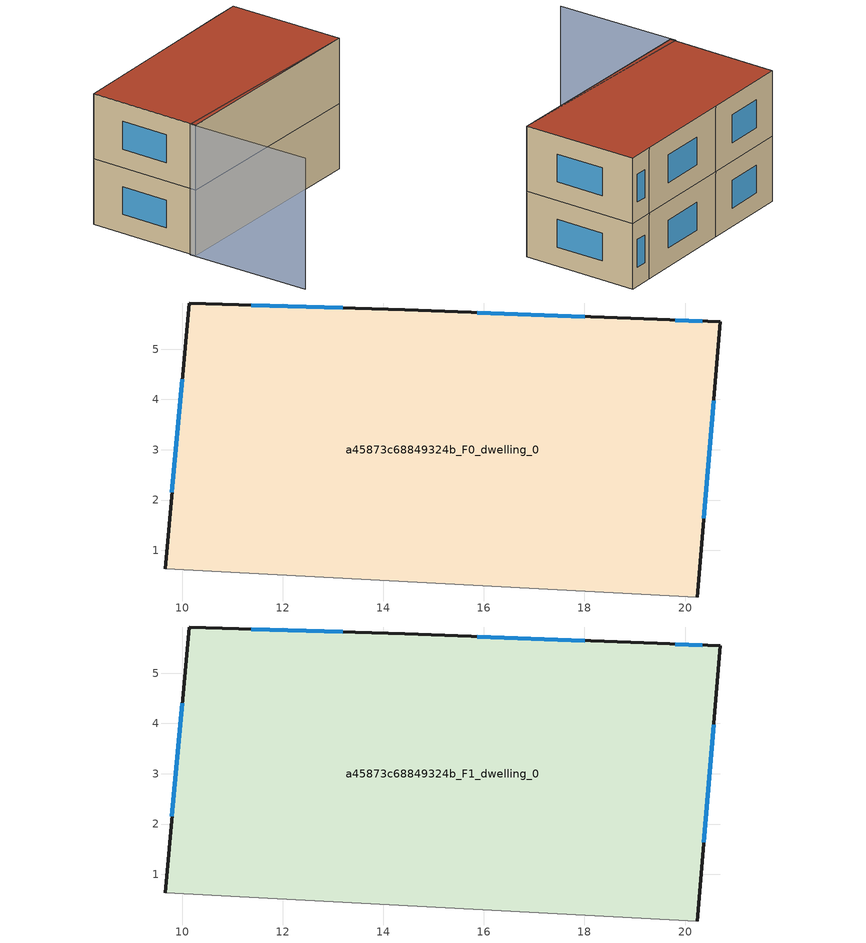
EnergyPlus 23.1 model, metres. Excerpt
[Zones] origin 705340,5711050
a45873c68849324b_F0_dwelling_0
 floor ground (EU_floor_Construction): 20.7,5.55 20.24,0.07 9.65,0.63 10.14,5.92 14.42,5.78 19.44,5.59 z0
 wall outside (EU_wall_Construction): 20.24,0.07 20.7,5.55 19.44,5.59 14.42,5.78 10.14,5.92 9.65,0.63 z0:3
 wall adiabatic (EU_wall_Construction): 9.65,0.63 20.24,0.07 z0:3
 window (EU_Window_Construction): 10,4.4 9.79,2.15 / 13.19,5.82 11.37,5.88 / 18,5.65 15.86,5.73 / 20.34,5.56 19.81,5.58 / 20.37,1.64 20.57,3.97 z0.86:2.14
a45873c68849324b_F1_dwelling_0
 floor to a45873c68849324b_F0_dwelling_0 (EU_floor_Construction): 20.7,5.55 20.24,0.07 9.65,0.63 10.13,5.92 14.42,5.78 19.44,5.59 z3
 wall outside (EU_wall_Construction): 20.24,0.07 20.7,5.55 19.44,5.59 14.42,5.78 10.14,5.92 9.65,0.63 z3:6
 wall adiabatic (EU_wall_Construction): 9.65,0.63 20.24,0.07 z3:6
 window (EU_Window_Construction): 10,4.4 9.79,2.15 / 13.19,5.82 11.37,5.88 / 18,5.65 15.86,5.73 / 20.34,5.56 19.81,5.58 / 20.37,1.64 20.57,3.97 z3.86:5.14
 roof outside (EU_roof_Construction): 20.24,0.07 20.7,5.55 19.44,5.59 14.42,5.78 10.14,5.92 9.65,0.63 z6
shading: 9.17,-5.02 9.62,0.87 / 9.62,0.87 20.24,0.07 z0:6
[Building]
EU S2 Campaign: North Axis=0; Terrain=City; Solar Distribution=FullExterior
[Site:Location]
London: Latitude=51.5; Longitude=-0.5; Time Zone=0; Elevation=25
[SizingPeriod:WeatherFileDays]
AnnualSizingPeriod: Begin Month=1; Begin Day of Month=1; End Month=12; End Day of Month=31; Day of Week for Start Day=Monday; Use Weather File Daylight Saving Period=No; Use Weather File Rain and Snow Indicators=No
[MATERIAL]
EU_InternalMass_Material: Roughness=MediumRough; Thickness=0.1; Conductivity=1; Density=1800; Specific Heat=900; Thermal Absorptance=0.9; Solar Absorptance=0.7; Visible Absorptance=0.7
[MATERIAL:NOMASS] Roughness=MediumRough; Thermal Absorptance=0.9; Solar Absorptance=0.7; Visible Absorptance=0.7
Name | Thermal Resistance
EU_wall_NoMass | 3.33993
EU_roof_NoMass | 5.24846
EU_floor_NoMass | 4.08214
[WINDOWMATERIAL:SIMPLEGLAZINGSYSTEM]
EU_Window_SimpleGlazing: UFactor=1.72386; Solar Heat Gain Coefficient=0.72; Visible Transmittance=0.72
[CONSTRUCTION]
EU_wall_Construction: EU_wall_NoMass
EU_roof_Construction: EU_roof_NoMass
EU_floor_Construction: EU_floor_NoMass
EU_Window_Construction: EU_Window_SimpleGlazing
EU_InternalMass_Construction: EU_InternalMass_Material
[ZONE] Type=1; Multiplier=1; Ceiling Height=autocalculate; Volume=171.652; Floor Area=autocalculate; Part of Total Floor Area=Yes
a45873c68849324b_F0_dwelling_0; a45873c68849324b_F1_dwelling_0
[INTERNALMASS] Construction=EU_InternalMass_Construction; Surface Area=57.2174
Name | Zone or ZoneList
a45873c68849324b_F0_dwelling_0_EU_InternalMass | a45873c68849324b_F0_dwelling_0
a45873c68849324b_F1_dwelling_0_EU_InternalMass | a45873c68849324b_F1_dwelling_0
[OTHEREQUIPMENT] Fuel Type=Electricity; Design Level Calculation Method=Watts/Area; Power per Zone Floor Area=1; Fraction Latent=0; Fraction Radiant=0; Fraction Lost=0; Carbon Dioxide Generation Rate=0; EndUse Subcategory=EU_Step8_InternalGains
Name | Zone or ZoneList or Space or SpaceList | Schedule
EU_Step8_InternalGain_a45873c68849324b_F0_dwelling_0_f000 | a45873c68849324b_F0_dwelling_0 | EU_Step8_GainSchedule_a45873c68849324b_F0_dwelling_0_f000
EU_Step8_InternalGain_a45873c68849324b_F1_dwelling_0_f000 | a45873c68849324b_F1_dwelling_0 | EU_Step8_GainSchedule_a45873c68849324b_F1_dwelling_0_f000
[ZONEVENTILATION:DESIGNFLOWRATE] Schedule=EU_AlwaysOn; Design Flow Rate Calculation Method=AirChanges/Hour; Air Changes per Hour=0.453648; Ventilation Type=Natural; Fan Pressure Rise=0; Fan Total Efficiency=1; Constant Term Coefficient=1; Temperature Term Coefficient=0; Velocity Term Coefficient=0; Velocity Squared Term Coefficient=0; Minimum Indoor Temperature=-100; Maximum Indoor Temperature=100; Delta Temperature=-100; Minimum Outdoor Temperature=-100; Maximum Outdoor Temperature=100; Maximum Wind Speed=40
Name | Zone or ZoneList or Space or SpaceList
EU_ConstantAir_a45873c68849324b_F0_dwelling_0 | a45873c68849324b_F0_dwelling_0
EU_ConstantAir_a45873c68849324b_F1_dwelling_0 | a45873c68849324b_F1_dwelling_0
[HVACTEMPLATE:THERMOSTAT] Constant Heating Setpoint=20; Constant Cooling Setpoint=50
EU_HeatOnly_a45873c68849324b_F0_dwelling_0; EU_HeatOnly_a45873c68849324b_F1_dwelling_0
[HVACTEMPLATE:ZONE:IDEALLOADSAIRSYSTEM] System Availability Schedule=EU_AlwaysOn; Maximum Heating Supply Air Temperature=50; Minimum Cooling Supply Air Temperature=13; Maximum Heating Supply Air Humidity Ratio=0.0156; Minimum Cooling Supply Air Humidity Ratio=0.0077; Heating Limit=NoLimit; Cooling Limit=NoLimit; Heating Availability Schedule=EU_AlwaysOn; Cooling Availability Schedule=EU_CoolingOff; Dehumidification Control Type=ConstantSensibleHeatRatio; Cooling Sensible Heat Ratio=0.7; Dehumidification Setpoint=60; Humidification Control Type=None; Humidification Setpoint=30; Outdoor Air Method=None; Outdoor Air Flow Rate per Person=0.00944; Outdoor Air Flow Rate per Zone Floor Area=0; Outdoor Air Flow Rate per Zone=0; Demand Controlled Ventilation Type=None; Outdoor Air Economizer Type=NoEconomizer; Heat Recovery Type=None; Sensible Heat Recovery Effectiveness=0.7; Latent Heat Recovery Effectiveness=0.65
Name | Template Thermostat
a45873c68849324b_F0_dwelling_0 | EU_HeatOnly_a45873c68849324b_F0_dwelling_0
a45873c68849324b_F1_dwelling_0 | EU_HeatOnly_a45873c68849324b_F1_dwelling_0
[SIZING:ZONE] Zone Cooling Design Supply Air Temperature Input Method=SupplyAirTemperature; Zone Cooling Design Supply Air Temperature=13; Zone Heating Design Supply Air Temperature Input Method=SupplyAirTemperature; Zone Heating Design Supply Air Temperature=50; Zone Cooling Design Supply Air Humidity Ratio=0.008; Zone Heating Design Supply Air Humidity Ratio=0.008; Cooling Design Air Flow Method=DesignDay; Cooling Design Air Flow Rate=0; Cooling Minimum Air Flow per Zone Floor Area=0.000762; Cooling Minimum Air Flow=0; Cooling Minimum Air Flow Fraction=0.2; Heating Design Air Flow Method=DesignDay; Heating Design Air Flow Rate=0; Heating Maximum Air Flow per Zone Floor Area=0.002032; Heating Maximum Air Flow=0.141576; Heating Maximum Air Flow Fraction=0.3; Account for Dedicated Outdoor Air System=No; Dedicated Outdoor Air System Control Strategy=NeutralSupplyAir; Dedicated Outdoor Air Low Setpoint Temperature for Design=autosize; Dedicated Outdoor Air High Setpoint Temperature for Design=autosize; Zone Load Sizing Method=Sensible Load Only No Latent Load; Zone Latent Cooling Design Supply Air Humidity Ratio Input Method=HumidityRatioDifference; Zone Cooling Design Supply Air Humidity Ratio Difference=0.005; Zone Latent Heating Design Supply Air Humidity Ratio Input Method=HumidityRatioDifference; Zone Humidification Design Supply Air Humidity Ratio Difference=0.005
a45873c68849324b_F0_dwelling_0; a45873c68849324b_F1_dwelling_0
[SCHEDULE:CONSTANT]
Name | Hourly Value
EU_AlwaysOn | 1
EU_CoolingOff | 0
[SCHEDULE:FILE] Column Number=1; Rows to Skip at Top=0; Number of Hours of Data=8760; Column Separator=Comma; Interpolate to Timestep=No; Minutes per Item=60; Adjust Schedule for Daylight Savings=Yes
Name | File
EU_Step8_GainSchedule_a45873c68849324b_F0_dwelling_0_f000 | ../../schedules/a45873c68849324b/a45873c68849324b_F0_dwelling_0_f000_gain.csv
EU_Step8_GainSchedule_a45873c68849324b_F1_dwelling_0_f000 | ../../schedules/a45873c68849324b/a45873c68849324b_F1_dwelling_0_f000_gain.csv
